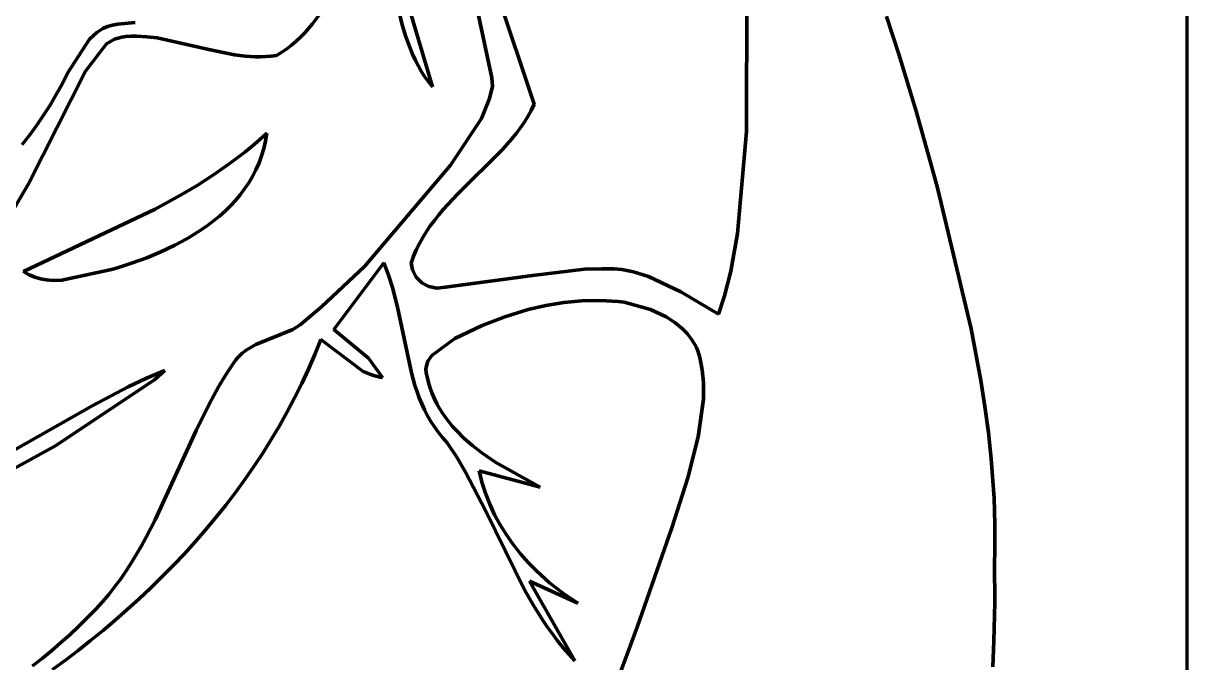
# Model space of a CAD drawing. Header units: millimetres. Extents: x 0 to 9.3, y 0 to 12.
# Drawn here: x 7.584 to 9.306, y 3.743 to 4.689 of the extents above; entities that cross this region are included whole.
import ezdxf

# ---------------------------------------------------------------- set-up
doc = ezdxf.new("R2010")
doc.units = ezdxf.units.MM
doc.layers.add('color#212121ff', color=7, linetype='CONTINUOUS', lineweight=100)
doc.layers.add('color#ffffffff', color=7, linetype='CONTINUOUS', lineweight=100)

msp = doc.modelspace()

# ---------------------------------------------------------------- linework, layer by layer
at = {"layer": 'color#212121ff'}
for p, q in [((8.1442, 4.6886), (8.1225, 4.7827)), ((8.277, 4.6083), (8.2417, 4.7759)), ((8.6539, 4.5286), (8.6547, 4.7746)), ((8.1429, 4.7526), (8.1893, 4.5947)), ((8.2742, 4.7654), (8.3398, 4.569)), ((8.0221, 4.702), (8.0117, 4.6879)), ((7.7017, 4.6812), (7.7084, 4.6842)), ((7.7084, 4.6842), (7.7157, 4.6863)), ((7.7157, 4.6863), (7.7236, 4.6874)), ((7.7236, 4.6874), (7.7493, 4.6899)), ((8.0117, 4.6879), (8.0061, 4.6812)), ((8.1497, 4.6702), (8.1442, 4.6886)), ((8.8615, 4.699), (8.8796, 4.6431)), ((7.6817, 4.6655), (7.6925, 4.6754)), ((7.6925, 4.6754), (7.7017, 4.6812)), ((7.7297, 4.6685), (7.7187, 4.6654)), ((7.7357, 4.6691), (7.7297, 4.6685)), ((7.7435, 4.6696), (7.7357, 4.6691)), ((7.7513, 4.6697), (7.7435, 4.6696)), ((7.7668, 4.669), (7.7513, 4.6697)), ((7.7822, 4.6672), (7.7668, 4.669)), ((7.8585, 4.6502), (7.7822, 4.6672)), ((7.9941, 4.6684), (7.9877, 4.6624)), ((8.0003, 4.6747), (7.9941, 4.6684)), ((8.0061, 4.6812), (8.0003, 4.6747)), ((8.1562, 4.6522), (8.1497, 4.6702)), ((7.6494, 4.6149), (7.6817, 4.6655)), ((7.7068, 4.6584), (7.6759, 4.618)), ((7.7187, 4.6654), (7.7068, 4.6584)), ((7.8966, 4.6423), (7.8585, 4.6502)), ((7.9738, 4.6513), (7.9664, 4.6462)), ((7.9809, 4.6567), (7.9738, 4.6513)), ((7.9877, 4.6624), (7.9809, 4.6567)), ((8.1598, 4.6434), (8.1562, 4.6522)), ((7.912, 4.6403), (7.8966, 4.6423)), ((7.9274, 4.6394), (7.912, 4.6403)), ((7.9351, 4.6394), (7.9274, 4.6394)), ((7.9429, 4.6397), (7.9351, 4.6394)), ((7.9507, 4.6403), (7.9429, 4.6397)), ((7.9585, 4.6414), (7.9507, 4.6403)), ((7.9664, 4.6462), (7.9585, 4.6414)), ((8.1638, 4.6348), (8.1598, 4.6434)), ((8.1681, 4.6263), (8.1638, 4.6348)), ((8.8796, 4.6431), (8.9052, 4.5587)), ((7.6759, 4.618), (7.5915, 4.4512)), ((7.6412, 4.5989), (7.6494, 4.6149)), ((8.1728, 4.6181), (8.1681, 4.6263)), ((8.1778, 4.6101), (8.1728, 4.6181)), ((7.6326, 4.5833), (7.6412, 4.5989)), ((8.1834, 4.6022), (8.1778, 4.6101)), ((8.1893, 4.5947), (8.1834, 4.6022)), ((8.278, 4.5956), (8.277, 4.6083)), ((7.6235, 4.5679), (7.6326, 4.5833)), ((8.2739, 4.5776), (8.278, 4.5956)), ((7.6139, 4.5529), (7.6235, 4.5679)), ((8.2618, 4.5481), (8.2739, 4.5776)), ((8.3398, 4.569), (8.3353, 4.5598)), ((7.6038, 4.5381), (7.6139, 4.5529)), ((8.2162, 4.4789), (8.2618, 4.5481)), ((8.3303, 4.5509), (8.3249, 4.5423)), ((8.3353, 4.5598), (8.3303, 4.5509)), ((8.9052, 4.5587), (8.929, 4.4739)), ((7.5933, 4.5237), (7.6038, 4.5381)), ((8.3191, 4.5339), (8.313, 4.5257)), ((8.3249, 4.5423), (8.3191, 4.5339)), ((8.6409, 4.3778), (8.6539, 4.5286)), ((7.5823, 4.5096), (7.5933, 4.5237)), ((7.9226, 4.5072), (7.9336, 4.5166)), ((7.9336, 4.5166), (7.9444, 4.5262)), ((7.9425, 4.5147), (7.9399, 4.5035)), ((7.9444, 4.5262), (7.9425, 4.5147)), ((8.3067, 4.5177), (8.2931, 4.5022)), ((8.313, 4.5257), (8.3067, 4.5177)), ((7.9001, 4.4894), (7.9115, 4.4982)), ((7.9115, 4.4982), (7.9226, 4.5072)), ((7.9399, 4.5035), (7.9366, 4.4926)), ((8.2931, 4.5022), (8.2266, 4.436)), ((7.8651, 4.4645), (7.8886, 4.4809)), ((7.8886, 4.4809), (7.9001, 4.4894)), ((7.9327, 4.4822), (7.9282, 4.4721)), ((7.9366, 4.4926), (7.9327, 4.4822)), ((8.0886, 4.3292), (8.2162, 4.4789)), ((7.841, 4.4491), (7.8651, 4.4645)), ((7.9232, 4.4623), (7.9176, 4.453)), ((7.9282, 4.4721), (7.9232, 4.4623)), ((8.929, 4.4739), (8.9366, 4.4456)), ((7.5915, 4.4512), (7.5645, 4.4052)), ((7.8164, 4.4345), (7.841, 4.4491)), ((7.9114, 4.4439), (7.9048, 4.4352)), ((7.9176, 4.453), (7.9114, 4.4439)), ((8.9366, 4.4456), (8.9864, 4.237)), ((7.7788, 4.4138), (7.8164, 4.4345)), ((7.8978, 4.4269), (7.8903, 4.4188)), ((7.9048, 4.4352), (7.8978, 4.4269)), ((8.2266, 4.436), (8.2054, 4.4132)), ((7.5842, 4.3217), (7.7788, 4.4138)), ((7.8824, 4.4111), (7.8741, 4.4037)), ((7.8903, 4.4188), (7.8824, 4.4111)), ((8.2054, 4.4132), (8.1987, 4.4054)), ((7.8655, 4.3967), (7.8566, 4.3899)), ((7.8741, 4.4037), (7.8655, 4.3967)), ((8.1923, 4.3973), (8.1862, 4.3891)), ((8.1987, 4.4054), (8.1923, 4.3973)), ((7.8379, 4.3773), (7.8282, 4.3714)), ((7.8473, 4.3834), (7.8379, 4.3773)), ((7.8566, 4.3899), (7.8473, 4.3834)), ((8.1804, 4.3806), (8.175, 4.3719)), ((8.1862, 4.3891), (8.1804, 4.3806)), ((8.6311, 4.322), (8.6409, 4.3778)), ((7.8082, 4.3605), (7.7876, 4.3507)), ((7.8183, 4.3658), (7.8082, 4.3605)), ((7.8282, 4.3714), (7.8183, 4.3658)), ((8.17, 4.3629), (8.1654, 4.3537)), ((8.175, 4.3719), (8.17, 4.3629)), ((7.7667, 4.342), (7.7457, 4.3343)), ((7.7876, 4.3507), (7.7667, 4.342)), ((8.1613, 4.3441), (8.1577, 4.3341)), ((8.1654, 4.3537), (8.1613, 4.3441)), ((7.5883, 4.319), (7.5842, 4.3217)), ((7.7144, 4.3245), (7.6411, 4.309)), ((7.7248, 4.3276), (7.7144, 4.3245)), ((7.7457, 4.3343), (7.7248, 4.3276)), ((8.0252, 4.2692), (8.0886, 4.3292)), ((8.1173, 4.3345), (8.0433, 4.2359)), ((8.1211, 4.3256), (8.1173, 4.3345)), ((8.1245, 4.3164), (8.1211, 4.3256)), ((8.1577, 4.3341), (8.1598, 4.3239)), ((8.1598, 4.3239), (8.1654, 4.3131)), ((8.3373, 4.3156), (8.4144, 4.325)), ((8.4144, 4.325), (8.4403, 4.3258)), ((8.4403, 4.3258), (8.4576, 4.3254)), ((8.4576, 4.3254), (8.4696, 4.3244)), ((8.4696, 4.3244), (8.4869, 4.3212)), ((8.6215, 4.2855), (8.6311, 4.322)), ((7.5924, 4.3167), (7.5883, 4.319)), ((7.6008, 4.3131), (7.5924, 4.3167)), ((7.6095, 4.3106), (7.6008, 4.3131)), ((7.6183, 4.3091), (7.6095, 4.3106)), ((7.6274, 4.3085), (7.6183, 4.3091)), ((7.6411, 4.309), (7.6274, 4.3085)), ((8.1304, 4.2978), (8.1245, 4.3164)), ((8.1654, 4.3131), (8.1737, 4.3049)), ((8.1737, 4.3049), (8.1841, 4.2995)), ((8.2089, 4.2983), (8.3373, 4.3156)), ((8.4869, 4.3212), (8.5092, 4.3144)), ((8.5092, 4.3144), (8.5567, 4.2914)), ((8.1376, 4.2691), (8.1304, 4.2978)), ((8.1841, 4.2995), (8.196, 4.2972)), ((8.196, 4.2972), (8.2089, 4.2983)), ((8.5567, 4.2914), (8.6125, 4.2585)), ((8.3572, 4.2714), (8.331, 4.2653)), ((8.3838, 4.2758), (8.3572, 4.2714)), ((8.4106, 4.2783), (8.3838, 4.2758)), ((8.4285, 4.2789), (8.4106, 4.2783)), ((8.4464, 4.2785), (8.4285, 4.2789)), ((8.4644, 4.2772), (8.4464, 4.2785)), ((8.4733, 4.2762), (8.4644, 4.2772)), ((8.5119, 4.2653), (8.4733, 4.2762)), ((8.6125, 4.2585), (8.6215, 4.2855)), ((8, 4.2482), (8.0252, 4.2692)), ((8.1581, 4.1719), (8.1376, 4.2691)), ((8.2965, 4.2548), (8.263, 4.2417)), ((8.331, 4.2653), (8.2965, 4.2548)), ((8.5351, 4.2545), (8.5119, 4.2653)), ((8.5479, 4.2464), (8.5351, 4.2545)), ((7.928, 4.2136), (7.9828, 4.2359)), ((7.9828, 4.2359), (7.9935, 4.2427)), ((7.9935, 4.2427), (8, 4.2482)), ((8.0433, 4.2359), (8.0945, 4.1932)), ((8.263, 4.2417), (8.2226, 4.2223)), ((8.5595, 4.237), (8.5479, 4.2464)), ((8.5663, 4.2299), (8.5595, 4.237)), ((8.9864, 4.237), (9.0008, 4.1604)), ((8.0242, 4.2211), (8.0153, 4.1991)), ((8.0867, 4.1738), (8.0242, 4.2211)), ((8.2226, 4.2223), (8.1884, 4.1974)), ((8.5724, 4.2221), (8.5663, 4.2299)), ((8.5776, 4.2136), (8.5724, 4.2221)), ((7.9072, 4.2005), (7.9137, 4.2055)), ((7.9137, 4.2055), (7.928, 4.2136)), ((8.5799, 4.2091), (8.5776, 4.2136)), ((8.5819, 4.2044), (8.5799, 4.2091)), ((8.5836, 4.1996), (8.5819, 4.2044)), ((7.888, 4.1756), (7.896, 4.1877)), ((7.896, 4.1877), (7.8986, 4.1912)), ((7.8986, 4.1912), (7.9013, 4.1946)), ((7.9013, 4.1946), (7.9072, 4.2005)), ((8.0153, 4.1991), (8.0059, 4.1773)), ((8.0945, 4.1932), (8.1154, 4.165)), ((8.1827, 4.1891), (8.1803, 4.1821)), ((8.1884, 4.1974), (8.1827, 4.1891)), ((8.585, 4.1945), (8.5836, 4.1996)), ((8.5886, 4.176), (8.585, 4.1945)), ((7.766, 4.1637), (7.7933, 4.1754)), ((7.7933, 4.1754), (7.7781, 4.1615)), ((7.8802, 4.1634), (7.888, 4.1756)), ((8.0059, 4.1773), (7.9959, 4.1559)), ((8.1005, 4.1682), (8.0867, 4.1738)), ((8.1115, 4.1655), (8.1005, 4.1682)), ((8.1634, 4.1531), (8.1581, 4.1719)), ((8.1803, 4.1821), (8.1797, 4.1771)), ((8.1797, 4.1771), (8.1802, 4.1717)), ((8.1802, 4.1717), (8.1817, 4.1659)), ((8.5903, 4.1575), (8.5886, 4.176)), ((7.7781, 4.1615), (7.6307, 4.0632)), ((7.6868, 4.1236), (7.7393, 4.1511)), ((7.7393, 4.1511), (7.766, 4.1637)), ((7.8588, 4.1255), (7.8728, 4.1509)), ((7.8728, 4.1509), (7.8802, 4.1634)), ((7.9959, 4.1559), (7.9854, 4.1347)), ((8.1154, 4.165), (8.1115, 4.1655)), ((8.1665, 4.1438), (8.1634, 4.1531)), ((8.1817, 4.1659), (8.1837, 4.1574)), ((8.1837, 4.1574), (8.1862, 4.1492)), ((8.5903, 4.1327), (8.5903, 4.1575)), ((9.0008, 4.1604), (9.0069, 4.1219)), ((7.9854, 4.1347), (7.9744, 4.1138)), ((8.1699, 4.1347), (8.1665, 4.1438)), ((8.1736, 4.1257), (8.1699, 4.1347)), ((8.1862, 4.1492), (8.1891, 4.1412)), ((8.1891, 4.1412), (8.1924, 4.1335)), ((8.1924, 4.1335), (8.196, 4.1261)), ((8.5825, 4.0771), (8.5903, 4.1327)), ((7.5192, 4.0285), (7.6868, 4.1236)), ((7.8395, 4.0865), (7.8588, 4.1255)), ((8.1776, 4.1169), (8.1736, 4.1257)), ((8.182, 4.1083), (8.1776, 4.1169)), ((8.196, 4.1261), (8.2, 4.1189)), ((8.2, 4.1189), (8.2043, 4.1119)), ((9.0069, 4.1219), (9.0121, 4.0833)), ((7.9744, 4.1138), (7.9628, 4.0933)), ((8.1869, 4.0999), (8.182, 4.1083)), ((8.1922, 4.0917), (8.1869, 4.0999)), ((8.2043, 4.1119), (8.209, 4.1051)), ((8.209, 4.1051), (8.2139, 4.0986)), ((8.2139, 4.0986), (8.2192, 4.0923)), ((7.779, 3.9543), (7.8395, 4.0865)), ((7.9628, 4.0933), (7.9508, 4.073)), ((8.1981, 4.0837), (8.1922, 4.0917)), ((8.2044, 4.0759), (8.1981, 4.0837)), ((8.2192, 4.0923), (8.2247, 4.0862)), ((8.2247, 4.0862), (8.2364, 4.0745)), ((9.0121, 4.0833), (9.0162, 4.0446)), ((7.9508, 4.073), (7.9382, 4.053)), ((8.2113, 4.0684), (8.2044, 4.0759)), ((8.2253, 4.0468), (8.2113, 4.0684)), ((8.2364, 4.0745), (8.2489, 4.0636)), ((8.2489, 4.0636), (8.2622, 4.0533)), ((8.5674, 4.0165), (8.5825, 4.0771)), ((7.6307, 4.0632), (7.5607, 4.0246)), ((7.9382, 4.053), (7.9252, 4.0333)), ((8.2383, 4.0246), (8.2253, 4.0468)), ((8.2622, 4.0533), (8.2831, 4.0391)), ((7.9252, 4.0333), (7.9118, 4.014)), ((8.2831, 4.0391), (8.3489, 4.0026)), ((9.0162, 4.0446), (9.0193, 4.0058)), ((7.9118, 4.014), (7.8979, 3.9949)), ((8.2681, 3.9671), (8.2383, 4.0246)), ((8.3489, 4.0026), (8.2584, 4.0268)), ((8.2584, 4.0268), (8.2625, 4.01)), ((8.5437, 3.9423), (8.5674, 4.0165)), ((7.8979, 3.9949), (7.8836, 3.9762)), ((8.2625, 4.01), (8.2678, 3.9935)), ((9.0193, 4.0058), (9.0204, 3.9864)), ((8.2678, 3.9935), (8.2741, 3.9775)), ((8.2741, 3.9775), (8.2814, 3.9619)), ((9.0204, 3.9864), (9.0211, 3.9669)), ((7.8836, 3.9762), (7.8688, 3.9577)), ((8.3256, 3.8507), (8.2681, 3.9671)), ((8.2814, 3.9619), (8.2897, 3.9467)), ((9.0211, 3.9669), (9.0216, 3.9475)), ((7.7657, 3.9286), (7.779, 3.9543)), ((7.8688, 3.9577), (7.8537, 3.9396)), ((8.2897, 3.9467), (8.2989, 3.932)), ((9.0216, 3.9475), (9.0217, 3.9279)), ((7.7588, 3.9159), (7.7657, 3.9286)), ((7.8537, 3.9396), (7.8382, 3.9217)), ((8.2989, 3.932), (8.3089, 3.9179)), ((8.4922, 3.7955), (8.5437, 3.9423)), ((9.0217, 3.9279), (9.0215, 3.9084)), ((7.7516, 3.9034), (7.7588, 3.9159)), ((7.8382, 3.9217), (7.8223, 3.9042)), ((8.3089, 3.9179), (8.3197, 3.9042)), ((9.0215, 3.9084), (9.0209, 3.8889)), ((7.7362, 3.879), (7.7441, 3.8911)), ((7.7441, 3.8911), (7.7516, 3.9034)), ((7.8223, 3.9042), (7.8061, 3.887)), ((8.3197, 3.9042), (8.3312, 3.8912)), ((8.3312, 3.8912), (8.3433, 3.8788)), ((7.7281, 3.8671), (7.7362, 3.879)), ((7.8061, 3.887), (7.7895, 3.8702)), ((8.3433, 3.8788), (8.3627, 3.8613)), ((9.0209, 3.8889), (9.0215, 3.8319)), ((7.7195, 3.8554), (7.7281, 3.8671)), ((7.7895, 3.8702), (7.7726, 3.8536)), ((8.4046, 3.8311), (8.3332, 3.8636)), ((8.3332, 3.8636), (8.4001, 3.7459)), ((8.3627, 3.8613), (8.3832, 3.8454)), ((7.701, 3.8329), (7.7105, 3.844)), ((7.7105, 3.844), (7.7195, 3.8554)), ((7.7726, 3.8536), (7.7553, 3.8374)), ((8.3384, 3.8283), (8.3256, 3.8507)), ((8.3832, 3.8454), (8.4046, 3.8311)), ((7.6911, 3.822), (7.701, 3.8329)), ((7.7553, 3.8374), (7.7378, 3.8215)), ((8.3521, 3.8065), (8.3384, 3.8283)), ((9.0215, 3.8319), (9.0203, 3.7749)), ((7.6656, 3.7966), (7.6785, 3.8092)), ((7.6785, 3.8092), (7.6911, 3.822)), ((7.72, 3.8059), (7.7019, 3.7906)), ((7.7378, 3.8215), (7.72, 3.8059)), ((8.3593, 3.7958), (8.3521, 3.8065)), ((7.6525, 3.7843), (7.6656, 3.7966)), ((7.7019, 3.7906), (7.6835, 3.7757)), ((8.3575, 3.4304), (8.4922, 3.7955)), ((8.3668, 3.7854), (8.3593, 3.7958)), ((7.6256, 3.7607), (7.6391, 3.7724)), ((7.6391, 3.7724), (7.6525, 3.7843)), ((7.6835, 3.7757), (7.6649, 3.7611)), ((8.3746, 3.7752), (8.3668, 3.7854)), ((8.3827, 3.7651), (8.3746, 3.7752)), ((9.0203, 3.7749), (9.0185, 3.7369)), ((7.6117, 3.7493), (7.6256, 3.7607)), ((7.6649, 3.7611), (7.6461, 3.7469)), ((8.3912, 3.7554), (8.3827, 3.7651)), ((8.4001, 3.7459), (8.3912, 3.7554)), ((7.5977, 3.7383), (7.6117, 3.7493)), ((7.6461, 3.7469), (7.627, 3.7329))]:
    msp.add_line(p, q, dxfattribs=at)
at = {"layer": 'color#ffffffff'}
for p, q in [((9.3056, 12.0417), (9.3056, 0)), ((8.1225, 4.7827), (8.1442, 4.6886)), ((8.2417, 4.7759), (8.277, 4.6083)), ((8.6547, 4.7746), (8.6539, 4.5286)), ((8.1893, 4.5947), (8.1429, 4.7526)), ((8.3398, 4.569), (8.2742, 4.7654)), ((8.0117, 4.6879), (8.0221, 4.702)), ((7.7084, 4.6842), (7.7017, 4.6812)), ((7.7157, 4.6863), (7.7084, 4.6842)), ((7.7236, 4.6874), (7.7157, 4.6863)), ((7.7493, 4.6899), (7.7236, 4.6874)), ((8.0061, 4.6812), (8.0117, 4.6879)), ((8.1442, 4.6886), (8.1497, 4.6702)), ((8.8796, 4.6431), (8.8615, 4.699)), ((7.6925, 4.6754), (7.6817, 4.6655)), ((7.7017, 4.6812), (7.6925, 4.6754)), ((7.7187, 4.6654), (7.7297, 4.6685)), ((7.7297, 4.6685), (7.7357, 4.6691)), ((7.7357, 4.6691), (7.7435, 4.6696)), ((7.7435, 4.6696), (7.7513, 4.6697)), ((7.7513, 4.6697), (7.7668, 4.669)), ((7.7668, 4.669), (7.7822, 4.6672)), ((7.7822, 4.6672), (7.8585, 4.6502)), ((7.9877, 4.6624), (7.9941, 4.6684)), ((7.9941, 4.6684), (8.0003, 4.6747)), ((8.0003, 4.6747), (8.0061, 4.6812)), ((8.1497, 4.6702), (8.1562, 4.6522)), ((7.6817, 4.6655), (7.6494, 4.6149)), ((7.6759, 4.618), (7.7068, 4.6584)), ((7.7068, 4.6584), (7.7187, 4.6654)), ((7.8585, 4.6502), (7.8966, 4.6423)), ((7.9664, 4.6462), (7.9738, 4.6513)), ((7.9738, 4.6513), (7.9809, 4.6567)), ((7.9809, 4.6567), (7.9877, 4.6624)), ((8.1562, 4.6522), (8.1598, 4.6434)), ((7.8966, 4.6423), (7.912, 4.6403)), ((7.912, 4.6403), (7.9274, 4.6394)), ((7.9274, 4.6394), (7.9351, 4.6394)), ((7.9351, 4.6394), (7.9429, 4.6397)), ((7.9429, 4.6397), (7.9507, 4.6403)), ((7.9507, 4.6403), (7.9585, 4.6414)), ((7.9585, 4.6414), (7.9664, 4.6462)), ((8.1598, 4.6434), (8.1638, 4.6348)), ((8.1638, 4.6348), (8.1681, 4.6263)), ((8.9052, 4.5587), (8.8796, 4.6431)), ((7.5915, 4.4512), (7.6759, 4.618)), ((7.6494, 4.6149), (7.6412, 4.5989)), ((8.1681, 4.6263), (8.1728, 4.6181)), ((8.1728, 4.6181), (8.1778, 4.6101)), ((7.6412, 4.5989), (7.6326, 4.5833)), ((8.1778, 4.6101), (8.1834, 4.6022)), ((8.1834, 4.6022), (8.1893, 4.5947)), ((8.277, 4.6083), (8.278, 4.5956)), ((7.6326, 4.5833), (7.6235, 4.5679)), ((8.278, 4.5956), (8.2739, 4.5776)), ((7.6235, 4.5679), (7.6139, 4.5529)), ((8.2739, 4.5776), (8.2618, 4.5481)), ((8.3353, 4.5598), (8.3398, 4.569)), ((7.6139, 4.5529), (7.6038, 4.5381)), ((8.2618, 4.5481), (8.2162, 4.4789)), ((8.3249, 4.5423), (8.3303, 4.5509)), ((8.3303, 4.5509), (8.3353, 4.5598)), ((8.929, 4.4739), (8.9052, 4.5587)), ((7.6038, 4.5381), (7.5933, 4.5237)), ((8.313, 4.5257), (8.3191, 4.5339)), ((8.3191, 4.5339), (8.3249, 4.5423)), ((8.6539, 4.5286), (8.6409, 4.3778)), ((7.5933, 4.5237), (7.5823, 4.5096)), ((7.9336, 4.5166), (7.9226, 4.5072)), ((7.9444, 4.5262), (7.9336, 4.5166)), ((7.9399, 4.5035), (7.9425, 4.5147)), ((7.9425, 4.5147), (7.9444, 4.5262)), ((8.2931, 4.5022), (8.3067, 4.5177)), ((8.3067, 4.5177), (8.313, 4.5257)), ((7.9115, 4.4982), (7.9001, 4.4894)), ((7.9226, 4.5072), (7.9115, 4.4982)), ((7.9366, 4.4926), (7.9399, 4.5035)), ((8.2266, 4.436), (8.2931, 4.5022)), ((7.8886, 4.4809), (7.8651, 4.4645)), ((7.9001, 4.4894), (7.8886, 4.4809)), ((7.9282, 4.4721), (7.9327, 4.4822)), ((7.9327, 4.4822), (7.9366, 4.4926)), ((8.2162, 4.4789), (8.0886, 4.3292)), ((7.8651, 4.4645), (7.841, 4.4491)), ((7.9176, 4.453), (7.9232, 4.4623)), ((7.9232, 4.4623), (7.9282, 4.4721)), ((8.9366, 4.4456), (8.929, 4.4739)), ((7.5645, 4.4052), (7.5915, 4.4512)), ((7.841, 4.4491), (7.8164, 4.4345)), ((7.9048, 4.4352), (7.9114, 4.4439)), ((7.9114, 4.4439), (7.9176, 4.453)), ((8.9864, 4.237), (8.9366, 4.4456)), ((7.8164, 4.4345), (7.7788, 4.4138)), ((7.8903, 4.4188), (7.8978, 4.4269)), ((7.8978, 4.4269), (7.9048, 4.4352)), ((8.2054, 4.4132), (8.2266, 4.436)), ((7.7788, 4.4138), (7.5842, 4.3217)), ((7.8741, 4.4037), (7.8824, 4.4111)), ((7.8824, 4.4111), (7.8903, 4.4188)), ((8.1987, 4.4054), (8.2054, 4.4132)), ((7.8566, 4.3899), (7.8655, 4.3967)), ((7.8655, 4.3967), (7.8741, 4.4037)), ((8.1862, 4.3891), (8.1923, 4.3973)), ((8.1923, 4.3973), (8.1987, 4.4054)), ((7.8282, 4.3714), (7.8379, 4.3773)), ((7.8379, 4.3773), (7.8473, 4.3834)), ((7.8473, 4.3834), (7.8566, 4.3899)), ((8.175, 4.3719), (8.1804, 4.3806)), ((8.1804, 4.3806), (8.1862, 4.3891)), ((8.6409, 4.3778), (8.6311, 4.322)), ((7.7876, 4.3507), (7.8082, 4.3605)), ((7.8082, 4.3605), (7.8183, 4.3658)), ((7.8183, 4.3658), (7.8282, 4.3714)), ((8.1654, 4.3537), (8.17, 4.3629)), ((8.17, 4.3629), (8.175, 4.3719)), ((7.7457, 4.3343), (7.7667, 4.342)), ((7.7667, 4.342), (7.7876, 4.3507)), ((8.1577, 4.3341), (8.1613, 4.3441)), ((8.1613, 4.3441), (8.1654, 4.3537)), ((7.5842, 4.3217), (7.5883, 4.319)), ((7.6411, 4.309), (7.7144, 4.3245)), ((7.7144, 4.3245), (7.7248, 4.3276)), ((7.7248, 4.3276), (7.7457, 4.3343)), ((8.0886, 4.3292), (8.0252, 4.2692)), ((8.0433, 4.2359), (8.1173, 4.3345)), ((8.1173, 4.3345), (8.1211, 4.3256)), ((8.1211, 4.3256), (8.1245, 4.3164)), ((8.1598, 4.3239), (8.1577, 4.3341)), ((8.1654, 4.3131), (8.1598, 4.3239)), ((8.4144, 4.325), (8.3373, 4.3156)), ((8.4403, 4.3258), (8.4144, 4.325)), ((8.4576, 4.3254), (8.4403, 4.3258)), ((8.4696, 4.3244), (8.4576, 4.3254)), ((8.4869, 4.3212), (8.4696, 4.3244)), ((8.6311, 4.322), (8.6215, 4.2855)), ((7.5883, 4.319), (7.5924, 4.3167)), ((7.5924, 4.3167), (7.6008, 4.3131)), ((7.6008, 4.3131), (7.6095, 4.3106)), ((7.6095, 4.3106), (7.6183, 4.3091)), ((7.6183, 4.3091), (7.6274, 4.3085)), ((7.6274, 4.3085), (7.6411, 4.309)), ((8.1245, 4.3164), (8.1304, 4.2978)), ((8.1737, 4.3049), (8.1654, 4.3131)), ((8.1841, 4.2995), (8.1737, 4.3049)), ((8.3373, 4.3156), (8.2089, 4.2983)), ((8.5092, 4.3144), (8.4869, 4.3212)), ((8.5567, 4.2914), (8.5092, 4.3144)), ((8.1304, 4.2978), (8.1376, 4.2691)), ((8.196, 4.2972), (8.1841, 4.2995)), ((8.2089, 4.2983), (8.196, 4.2972)), ((8.6125, 4.2585), (8.5567, 4.2914)), ((8.331, 4.2653), (8.3572, 4.2714)), ((8.3572, 4.2714), (8.3838, 4.2758)), ((8.3838, 4.2758), (8.4106, 4.2783)), ((8.4106, 4.2783), (8.4285, 4.2789)), ((8.4285, 4.2789), (8.4464, 4.2785)), ((8.4464, 4.2785), (8.4644, 4.2772)), ((8.4644, 4.2772), (8.4733, 4.2762)), ((8.4733, 4.2762), (8.5119, 4.2653)), ((8.6215, 4.2855), (8.6125, 4.2585)), ((8.0252, 4.2692), (8, 4.2482)), ((8.1376, 4.2691), (8.1581, 4.1719)), ((8.263, 4.2417), (8.2965, 4.2548)), ((8.2965, 4.2548), (8.331, 4.2653)), ((8.5119, 4.2653), (8.5351, 4.2545)), ((8.5351, 4.2545), (8.5479, 4.2464)), ((7.9828, 4.2359), (7.928, 4.2136)), ((7.9935, 4.2427), (7.9828, 4.2359)), ((8, 4.2482), (7.9935, 4.2427)), ((8.0945, 4.1932), (8.0433, 4.2359)), ((8.2226, 4.2223), (8.263, 4.2417)), ((8.5479, 4.2464), (8.5595, 4.237)), ((8.5595, 4.237), (8.5663, 4.2299)), ((9.0008, 4.1604), (8.9864, 4.237)), ((8.0153, 4.1991), (8.0242, 4.2211)), ((8.0242, 4.2211), (8.0867, 4.1738)), ((8.1884, 4.1974), (8.2226, 4.2223)), ((8.5663, 4.2299), (8.5724, 4.2221)), ((8.5724, 4.2221), (8.5776, 4.2136)), ((7.9137, 4.2055), (7.9072, 4.2005)), ((7.928, 4.2136), (7.9137, 4.2055)), ((8.5776, 4.2136), (8.5799, 4.2091)), ((8.5799, 4.2091), (8.5819, 4.2044)), ((8.5819, 4.2044), (8.5836, 4.1996)), ((7.896, 4.1877), (7.888, 4.1756)), ((7.8986, 4.1912), (7.896, 4.1877)), ((7.9013, 4.1946), (7.8986, 4.1912)), ((7.9072, 4.2005), (7.9013, 4.1946)), ((8.0059, 4.1773), (8.0153, 4.1991)), ((8.1154, 4.165), (8.0945, 4.1932)), ((8.1803, 4.1821), (8.1827, 4.1891)), ((8.1827, 4.1891), (8.1884, 4.1974)), ((8.5836, 4.1996), (8.585, 4.1945)), ((8.585, 4.1945), (8.5886, 4.176)), ((7.7933, 4.1754), (7.766, 4.1637)), ((7.7781, 4.1615), (7.7933, 4.1754)), ((7.888, 4.1756), (7.8802, 4.1634)), ((7.9959, 4.1559), (8.0059, 4.1773)), ((8.0867, 4.1738), (8.1005, 4.1682)), ((8.1005, 4.1682), (8.1115, 4.1655)), ((8.1581, 4.1719), (8.1634, 4.1531)), ((8.1797, 4.1771), (8.1803, 4.1821)), ((8.1802, 4.1717), (8.1797, 4.1771)), ((8.1817, 4.1659), (8.1802, 4.1717)), ((8.5886, 4.176), (8.5903, 4.1575)), ((7.6307, 4.0632), (7.7781, 4.1615)), ((7.7393, 4.1511), (7.6868, 4.1236)), ((7.766, 4.1637), (7.7393, 4.1511)), ((7.8728, 4.1509), (7.8588, 4.1255)), ((7.8802, 4.1634), (7.8728, 4.1509)), ((7.9854, 4.1347), (7.9959, 4.1559)), ((8.1115, 4.1655), (8.1154, 4.165)), ((8.1634, 4.1531), (8.1665, 4.1438)), ((8.1837, 4.1574), (8.1817, 4.1659)), ((8.1862, 4.1492), (8.1837, 4.1574)), ((8.5903, 4.1575), (8.5903, 4.1327)), ((9.0069, 4.1219), (9.0008, 4.1604)), ((7.9744, 4.1138), (7.9854, 4.1347)), ((8.1665, 4.1438), (8.1699, 4.1347)), ((8.1699, 4.1347), (8.1736, 4.1257)), ((8.1891, 4.1412), (8.1862, 4.1492)), ((8.1924, 4.1335), (8.1891, 4.1412)), ((8.196, 4.1261), (8.1924, 4.1335)), ((8.5903, 4.1327), (8.5825, 4.0771)), ((7.6868, 4.1236), (7.5192, 4.0285)), ((7.8588, 4.1255), (7.8395, 4.0865)), ((8.1736, 4.1257), (8.1776, 4.1169)), ((8.1776, 4.1169), (8.182, 4.1083)), ((8.2, 4.1189), (8.196, 4.1261)), ((8.2043, 4.1119), (8.2, 4.1189)), ((9.0121, 4.0833), (9.0069, 4.1219)), ((7.9628, 4.0933), (7.9744, 4.1138)), ((8.182, 4.1083), (8.1869, 4.0999)), ((8.1869, 4.0999), (8.1922, 4.0917)), ((8.209, 4.1051), (8.2043, 4.1119)), ((8.2139, 4.0986), (8.209, 4.1051)), ((8.2192, 4.0923), (8.2139, 4.0986)), ((7.8395, 4.0865), (7.779, 3.9543)), ((7.9508, 4.073), (7.9628, 4.0933)), ((8.1922, 4.0917), (8.1981, 4.0837)), ((8.1981, 4.0837), (8.2044, 4.0759)), ((8.2247, 4.0862), (8.2192, 4.0923)), ((8.2364, 4.0745), (8.2247, 4.0862)), ((9.0162, 4.0446), (9.0121, 4.0833)), ((7.9382, 4.053), (7.9508, 4.073)), ((8.2044, 4.0759), (8.2113, 4.0684)), ((8.2113, 4.0684), (8.2253, 4.0468)), ((8.2489, 4.0636), (8.2364, 4.0745)), ((8.2622, 4.0533), (8.2489, 4.0636)), ((8.5825, 4.0771), (8.5674, 4.0165)), ((7.5607, 4.0246), (7.6307, 4.0632)), ((7.9252, 4.0333), (7.9382, 4.053)), ((8.2253, 4.0468), (8.2383, 4.0246)), ((8.2831, 4.0391), (8.2622, 4.0533)), ((7.9118, 4.014), (7.9252, 4.0333)), ((8.3489, 4.0026), (8.2831, 4.0391)), ((9.0193, 4.0058), (9.0162, 4.0446)), ((7.8979, 3.9949), (7.9118, 4.014)), ((8.2383, 4.0246), (8.2681, 3.9671)), ((8.2625, 4.01), (8.2584, 4.0268)), ((8.2584, 4.0268), (8.3489, 4.0026)), ((8.5674, 4.0165), (8.5437, 3.9423)), ((7.8836, 3.9762), (7.8979, 3.9949)), ((8.2678, 3.9935), (8.2625, 4.01)), ((9.0204, 3.9864), (9.0193, 4.0058)), ((8.2741, 3.9775), (8.2678, 3.9935)), ((8.2814, 3.9619), (8.2741, 3.9775)), ((9.0211, 3.9669), (9.0204, 3.9864)), ((7.8688, 3.9577), (7.8836, 3.9762)), ((8.2681, 3.9671), (8.3256, 3.8507)), ((8.2897, 3.9467), (8.2814, 3.9619)), ((9.0216, 3.9475), (9.0211, 3.9669)), ((7.779, 3.9543), (7.7657, 3.9286)), ((7.8537, 3.9396), (7.8688, 3.9577)), ((8.2989, 3.932), (8.2897, 3.9467)), ((9.0217, 3.9279), (9.0216, 3.9475)), ((7.7657, 3.9286), (7.7588, 3.9159)), ((7.8382, 3.9217), (7.8537, 3.9396)), ((8.3089, 3.9179), (8.2989, 3.932)), ((8.5437, 3.9423), (8.4922, 3.7955)), ((9.0215, 3.9084), (9.0217, 3.9279)), ((7.7588, 3.9159), (7.7516, 3.9034)), ((7.8223, 3.9042), (7.8382, 3.9217)), ((8.3197, 3.9042), (8.3089, 3.9179)), ((9.0209, 3.8889), (9.0215, 3.9084)), ((7.7441, 3.8911), (7.7362, 3.879)), ((7.7516, 3.9034), (7.7441, 3.8911)), ((7.8061, 3.887), (7.8223, 3.9042)), ((8.3312, 3.8912), (8.3197, 3.9042)), ((8.3433, 3.8788), (8.3312, 3.8912)), ((7.7362, 3.879), (7.7281, 3.8671)), ((7.7895, 3.8702), (7.8061, 3.887)), ((8.3627, 3.8613), (8.3433, 3.8788)), ((9.0215, 3.8319), (9.0209, 3.8889)), ((7.7281, 3.8671), (7.7195, 3.8554)), ((7.7726, 3.8536), (7.7895, 3.8702)), ((8.4001, 3.7459), (8.3332, 3.8636)), ((8.3332, 3.8636), (8.4046, 3.8311)), ((8.3832, 3.8454), (8.3627, 3.8613)), ((7.7105, 3.844), (7.701, 3.8329)), ((7.7195, 3.8554), (7.7105, 3.844)), ((7.7553, 3.8374), (7.7726, 3.8536)), ((8.3256, 3.8507), (8.3384, 3.8283)), ((8.4046, 3.8311), (8.3832, 3.8454)), ((7.701, 3.8329), (7.6911, 3.822)), ((7.7378, 3.8215), (7.7553, 3.8374)), ((8.3384, 3.8283), (8.3521, 3.8065)), ((9.0203, 3.7749), (9.0215, 3.8319)), ((7.6785, 3.8092), (7.6656, 3.7966)), ((7.6911, 3.822), (7.6785, 3.8092)), ((7.7019, 3.7906), (7.72, 3.8059)), ((7.72, 3.8059), (7.7378, 3.8215)), ((8.3521, 3.8065), (8.3593, 3.7958)), ((7.6656, 3.7966), (7.6525, 3.7843)), ((7.6835, 3.7757), (7.7019, 3.7906)), ((8.4922, 3.7955), (8.3575, 3.4304)), ((8.3593, 3.7958), (8.3668, 3.7854)), ((7.6391, 3.7724), (7.6256, 3.7607)), ((7.6525, 3.7843), (7.6391, 3.7724)), ((7.6649, 3.7611), (7.6835, 3.7757)), ((8.3668, 3.7854), (8.3746, 3.7752)), ((8.3746, 3.7752), (8.3827, 3.7651)), ((9.0185, 3.7369), (9.0203, 3.7749)), ((7.6256, 3.7607), (7.6117, 3.7493)), ((7.6461, 3.7469), (7.6649, 3.7611)), ((8.3827, 3.7651), (8.3912, 3.7554)), ((8.3912, 3.7554), (8.4001, 3.7459)), ((7.6117, 3.7493), (7.5977, 3.7383)), ((7.627, 3.7329), (7.6461, 3.7469))]:
    msp.add_line(p, q, dxfattribs=at)

doc.saveas('drawing.dxf')
